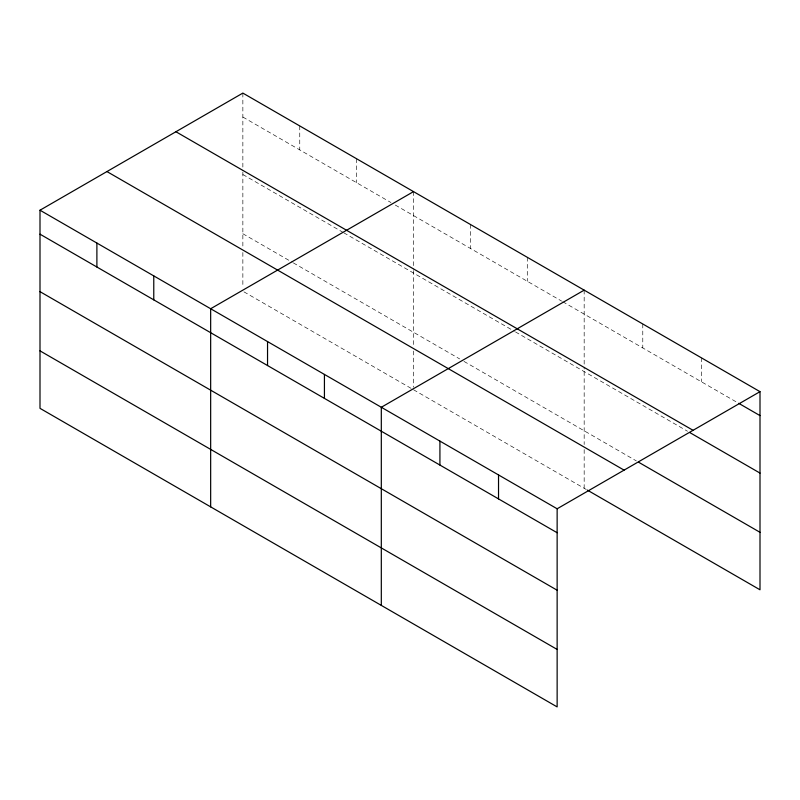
<?xml version="1.0" encoding="UTF-8"?>
<svg xmlns="http://www.w3.org/2000/svg" width="800" height="800" viewBox="0 0 800 800"><rect width="100%" height="100%" fill="white"/><g stroke="black" fill="none" stroke-linecap="round" stroke-linejoin="round"><path stroke-width="0.6" stroke-dasharray="4 3" d="M242.86 117.05L390.98 202.56M395.27 205.04L561.63 301.09M562.71 301.71L736.56 402.08M242.86 174.52L342.68 232.15M343.75 232.77L514.41 331.3M515.48 331.92L687.54 431.26M242.86 233.74L292.24 262.25M293.31 262.87L459.67 358.92M463.96 361.39L636.39 460.94M243.94 291.84L411.37 388.51M413.52 389.75L586.3 489.5M701.39 357.82L701.39 381.78M642.78 323.98L642.78 347.94M584.17 290.15L584.17 369.08M584.17 371.58L584.17 444.54M584.17 449.54L584.17 488.27M527.29 257.3L527.29 281.26M470.4 224.46L470.4 248.42M413.52 191.62L413.52 269.3M413.52 270.55L413.52 346.01M413.52 351.01L413.52 387.25M356.63 158.78L356.63 182.73M299.75 125.93L299.75 149.89M242.86 93.09L242.86 170.78M242.86 172.03L242.86 247.49M242.86 252.49L242.86 287.47"/><path stroke-width="1.2" d="M557.14 590.21L557.14 508.78L40 210.21L40 408.34L557.14 706.91L557.14 590.21L40 291.65M40 210.21L242.86 93.09L760 391.66L760 589.79L587.37 490.12M413.52 191.62L210.66 308.74L210.66 506.87M584.17 290.15L381.31 407.27L381.31 605.39M557.14 508.78L760 391.66M738.69 403.31L760 415.61M175.92 131.74L693.06 430.31M689.67 432.49L760 473.09M638.52 462.17L760 532.31M106.94 171.56L624.08 470.13M40 234.17L557.14 532.74M40 350.86L557.14 649.43M498.53 474.94L498.53 498.9M439.92 441.11L439.92 465.06M324.43 374.43L324.43 398.38M267.54 341.58L267.54 365.54M153.77 275.9L153.77 299.86M96.89 243.06L96.89 267.01"/></g></svg>
